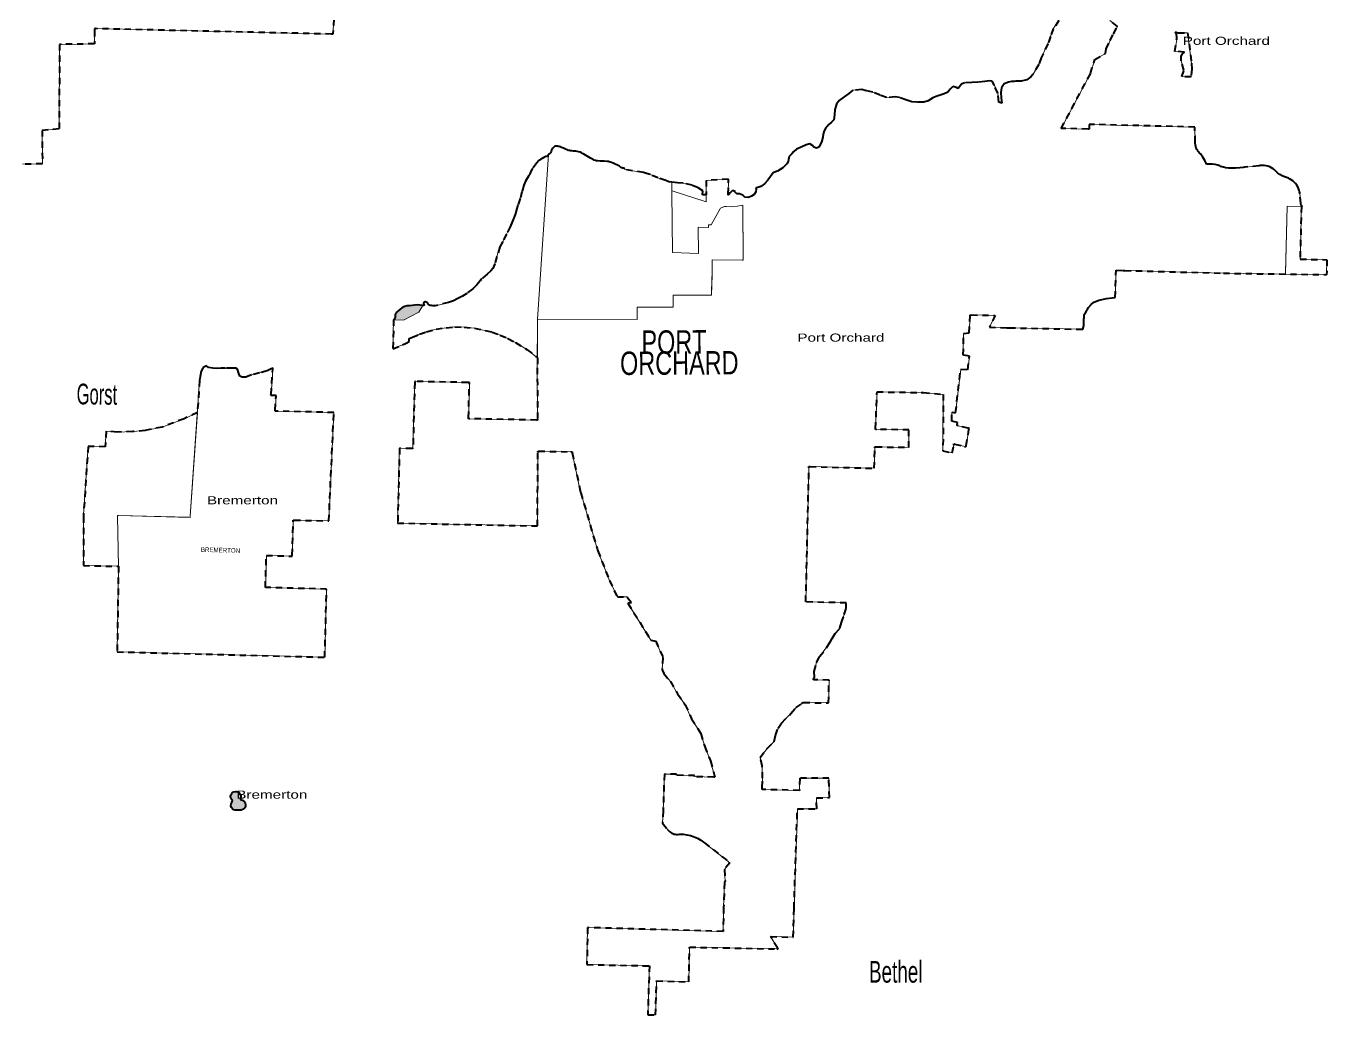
# Model space of a CAD drawing. Header units: feet. Extents: x -903180 to 1023491, y -707744 to 564635.
# Drawn here: x -422827 to -397628, y 1624 to 20771 of the extents above; entities that cross this region are included whole.
import ezdxf

# ---------------------------------------------------------------- set-up
doc = ezdxf.new("R2010")
doc.units = ezdxf.units.FT
doc.header["$LTSCALE"] = 80
doc.linetypes.add('SHORT_DASHED', pattern=[2.7, 1.5, -1.2])
doc.layers.add('13', color=7, linetype='SHORT_DASHED', lineweight=40)
doc.layers.add('58', color=7, linetype='Continuous', lineweight=13)
for name, color, linetype in [('14', 7, 'Continuous'), ('16', 7, 'Continuous'), ('36', 7, 'Continuous')]:
    doc.layers.add(name, color=color, linetype=linetype)

msp = doc.modelspace()

# ---------------------------------------------------------------- hatches: boundary and pattern name
at = {"layer": '58'}
for points in [[(-415218.97, 15231.85), (-415514.36, 15073.3), (-415706.96, 15083.39), (-415701.75, 15086.7), (-415695.86, 15091.85), (-415689.54, 15099.76), (-415683.26, 15114.35), (-415678.67, 15132.75), (-415675.67, 15145.87), (-415675.6, 15160.31), (-415676.81, 15174.43), (-415676.05, 15183.19), (-415668.65, 15197.85), (-415657.12, 15213.64), (-415629.07, 15243.35), (-415578.29, 15290.82), (-415527.06, 15326.57), (-415486.94, 15342.7), (-415445.13, 15351.73), (-415401.92, 15355.77), (-415295.77, 15364.69), (-415235.83, 15370.43), (-415196.5, 15367.88), (-415159.15, 15360.48), (-415139.86, 15357.38)], [(-418675.61, 5788.75), (-418675.61, 5805.52), (-418668.2, 5825.29), (-418663.32, 5849.7), (-418665.88, 5873.57), (-418672.16, 5894.07), (-418684.06, 5911.92), (-418695.71, 5924.78), (-418707.52, 5934.74), (-418729.66, 5946.97), (-418755.77, 5952.26), (-418771.53, 5952.45), (-418792.07, 5948.49), (-418807.33, 5942.68), (-418819.72, 5935.06), (-418832.11, 5925.81), (-418843.41, 5912.93), (-418858.42, 5886.85), (-418863.18, 5868.94), (-418863.95, 5856.03), (-418862.37, 5833.11), (-418855.26, 5809.4), (-418842.62, 5788.85), (-418823.67, 5772.25), (-418832.91, 5754.88), (-418843.99, 5739.89), (-418849.13, 5729.13), (-418855.05, 5714.46), (-418859.06, 5697.85), (-418857.96, 5670.61), (-418852.96, 5651.65), (-418846.56, 5638.58), (-418838.61, 5625.93), (-418828.53, 5616.13), (-418815.89, 5605.29), (-418803.15, 5597.73), (-418789.29, 5592.13), (-418777.05, 5589.31), (-418676.49, 5588.76), (-418660.99, 5589.73), (-418645.29, 5593.12), (-418628.51, 5600.35), (-418612.96, 5610.24), (-418600.81, 5621.76), (-418592.04, 5633.46), (-418583.11, 5651.17), (-418577.64, 5666.93), (-418575.57, 5683.81), (-418575.87, 5698.28), (-418577.41, 5710.6), (-418581.26, 5722.92), (-418587.71, 5737.05), (-418597.56, 5751.37), (-418615.57, 5768.77), (-418633.56, 5779.93), (-418645.12, 5783.86), (-418654.9, 5786.55), (-418666.05, 5788.02)]]:
    msp.add_hatch(color=256, dxfattribs=at).paths.add_polyline_path(points)

# ---------------------------------------------------------------- linework, layer by layer
at = {"layer": '13'}
for p, q in [((-406887.55, 19464.32), (-406983.19, 19397.25)), ((-411799.83, 18165.48), (-411820.46, 18173.02)), ((-400131.07, 18353.94), (-400146.75, 18380.44)), ((-414948.64, 15355.95), (-414976.11, 15357.53)), ((-403783.96, 14928.44), (-402378.27, 14898.92)), ((-412091.13, 11770.89), (-412086.33, 11748.11))]:
    msp.add_line(p, q, dxfattribs=at)
for points in [[(-416828.14, 21332), (-416885.29, 20634.07), (-416886.93, 20614.04), (-416908.43, 20614.53), (-421481.82, 20720.03), (-421501.83, 20715.98), (-421501.8, 20690.83), (-421501.51, 20424.6), (-422178.61, 20416.14), (-422185.35, 18777.6), (-422512.13, 18750.05), (-422511.1, 18101.83), (-422896.02, 18095.24)], [(-402821.48, 20875.78), (-402930.64, 20718.38), (-402983.32, 20568.19), (-403033.9, 20424.01), (-403162.91, 20156.19), (-403211.28, 20024.05), (-403316.82, 19840.43), (-403363.93, 19788.8), (-403443.39, 19727.6), (-403550.44, 19703.05), (-403567.56, 19704.03), (-403570.52, 19704.01), (-403575.4, 19703.98), (-403579.58, 19703.96), (-403586.65, 19703.66), (-403616.06, 19702.86), (-403654.62, 19701.11), (-403686.49, 19699.4), (-403697.33, 19698.44), (-403734.78, 19695.11), (-403737.33, 19694.72), (-403797.77, 19685.55), (-403880.82, 19654.54), (-403934.32, 19574.79), (-403945.7, 19482.34), (-403937.05, 19381.58), (-403926.41, 19278.76), (-403984.57, 19297.71), (-404006.33, 19469.13), (-404068.69, 19619), (-404115.84, 19704.23), (-404164.07, 19712.98), (-404256.96, 19698.21), (-404390.14, 19684.02), (-404507.09, 19677.65), (-404652.27, 19669.69), (-404704.95, 19648.3), (-404772.64, 19562.71), (-404804.62, 19581.28), (-404876.88, 19600.45), (-404927.96, 19550.85), (-404971.14, 19489.07), (-405044.13, 19455.9), (-405163.49, 19421.38), (-405260.81, 19378.49), (-405352.25, 19323.45), (-405439.3, 19294.51), (-405572.22, 19298.43), (-405668.85, 19303.85), (-405785.18, 19341.76), (-405909.47, 19385.82), (-405989.9, 19397.05), (-406157.29, 19385.37), (-406283.55, 19433.48), (-406423.79, 19489.86), (-406556.37, 19517.93), (-406638.65, 19541.26), (-406814.13, 19527.68), (-406887.55, 19464.32)], [(-400146.75, 18380.44), (-400159.58, 18408.43), (-400169.41, 18437.61), (-400176.14, 18467.66), (-400179.69, 18498.25), (-400180.2, 18523.37), (-400190.8, 18815.51), (-402234.39, 18866.94), (-402235.92, 18794.47), (-402236.34, 18774.47), (-402256.33, 18775.51), (-402775.5, 18789.2), (-402209.29, 19851.64), (-402126.5, 20124.18), (-401921.43, 20237.84), (-401903.84, 20332.2), (-401828.85, 20492.11), (-401762.43, 20619.96), (-401687.71, 20763.78), (-401832.82, 20878.72)], [(-406983.19, 19397.25), (-407076.87, 19326.13), (-407126.21, 19256.38), (-407155.55, 19176.28), (-407162.09, 19140.13), (-407169.3, 19057.71), (-407172.14, 18999.37), (-407180.79, 18957.21), (-407227.83, 18907.56), (-407278.84, 18862), (-407342.39, 18784.4), (-407367.19, 18740.48), (-407384.24, 18674.28), (-407391.02, 18622.05), (-407418.65, 18519.77), (-407468.3, 18427.88), (-407518.97, 18406.47), (-407565.04, 18425.26), (-407594.84, 18455.88), (-407642.67, 18492.8), (-407717.56, 18467.7), (-407810.82, 18426.78), (-407904.05, 18387.86), (-407955.04, 18344.3), (-407993.99, 18296.54), (-408045.08, 18244.94), (-408057.96, 18188.76), (-408062.58, 18146.56), (-408093.42, 18102.71), (-408169.09, 18023.27), (-408276.75, 17960.4), (-408357.84, 17925.34), (-408409.19, 17855.62), (-408458.49, 17787.88), (-408521.93, 17718.34), (-408593.25, 17660.99), (-408653.88, 17647.76), (-408690.26, 17640.24), (-408684.63, 17609.96), (-408689.4, 17557.69), (-408720.32, 17507.81), (-408773.15, 17476.35), (-408833.97, 17449.04), (-408904.39, 17456.1), (-408946.16, 17494.95), (-409006.25, 17519.97), (-409060.58, 17524.78), (-409096.38, 17557.49), (-409094.2, 17569.55), (-409144.36, 17584.35), (-409189.33, 17538.7), (-409207.89, 17516.4), (-409224.38, 17496.58), (-409224.2, 17516.4), (-409221.55, 17808.26), (-409655.48, 17781.28), (-409651.45, 17500.17), (-409655.22, 17500.17), (-409721.1, 17500.17), (-409719.22, 17582.99), (-409809.57, 17635.7), (-409924.39, 17688.4), (-410099.45, 17727.93), (-410210.51, 17731.7), (-410319.7, 17748.25), (-410374.64, 17757.08), (-410435.47, 17778.66), (-410589.51, 17834.59), (-410738.88, 17893.69), (-410809.52, 17918.71), (-410864.95, 17933.92), (-411077.1, 17969.49), (-411242.42, 17996.47), (-411237.66, 18018.04), (-411245.51, 18016.32), (-411255.51, 18015.83), (-411266.73, 18016.81), (-411279.05, 18019.51), (-411289.84, 18024.91), (-411304.56, 18034.72), (-411317.8, 18044.77), (-411332.52, 18054.59), (-411358.52, 18067.83), (-411385.75, 18082.79), (-411404.39, 18092.36), (-411418.37, 18098.98), (-411452.72, 18113.95), (-411487.79, 18127.68), (-411512.81, 18136.51), (-411530.96, 18142.15), (-411542.49, 18145.34), (-411556, 18147.78), (-411573.89, 18149.51), (-411627.09, 18152.43), (-411706.53, 18156.22), (-411757.07, 18158.6), (-411782.52, 18161.26), (-411799.83, 18165.48)], [(-411820.46, 18173.02), (-411843.74, 18184.18), (-411892.03, 18212.21), (-411958.68, 18252.25), (-412021.83, 18290.58), (-412047.32, 18305.97), (-412066.61, 18316.37), (-412093.1, 18326.24), (-412123.55, 18334.44), (-412151.96, 18341.06), (-412180.39, 18345.35), (-412223.93, 18349.21), (-412254.78, 18351.84), (-412280.32, 18355.08), (-412298.13, 18358.4), (-412317.47, 18363.44), (-412341.95, 18372.06), (-412365.29, 18381.97), (-412388.04, 18392.45), (-412413.63, 18404.21), (-412433.47, 18412.61), (-412455.86, 18421.19), (-412478.16, 18429.39), (-412500.43, 18436.68), (-412518.62, 18441.52), (-412536.66, 18444.96), (-412557.44, 18446.73), (-412573.69, 18445.2), (-412589.9, 18437.79), (-412604.42, 18426.23), (-412620.7, 18408.71), (-412638.71, 18385.71), (-412647.48, 18367.45), (-412655.51, 18342.34), (-412660.48, 18329.06), (-412666.27, 18318.38), (-412672.52, 18310.63), (-412684, 18300.8), (-412697.46, 18291.14), (-412705.78, 18284.56), (-412714.02, 18275.26), (-412717.2, 18268.76), (-412720.95, 18260.98), (-412724.14, 18256.53), (-412730.27, 18251.89), (-412740.61, 18247.34), (-412755.64, 18242.95), (-412770.11, 18238.72), (-412784.34, 18232.01), (-412800.48, 18223.06), (-412827.08, 18207.61), (-412853.98, 18191.03), (-412879.3, 18175.6), (-412894.11, 18165.22), (-412908.67, 18152.38), (-412920.94, 18137.69), (-412932.31, 18122.86), (-413023.49, 18001.6), (-413044.69, 17969.93), (-413058.39, 17939.08), (-413071.58, 17905.89), (-413079.3, 17889.61), (-413094.27, 17863.93), (-413136.02, 17797.32), (-413152.43, 17766.78), (-413188.08, 17687.22), (-413222.21, 17557.98), (-413253.73, 17431.92), (-413298.73, 17300.82), (-413320.3, 17238.65), (-413343.73, 17141.87), (-413371.2, 17073.11), (-413404.72, 16992.31), (-413446.88, 16884.1), (-413523.64, 16738.35), (-413594.02, 16599.38), (-413647.39, 16494.2), (-413706.96, 16307.34), (-413746.04, 16167.22), (-413785.3, 16076.14), (-413823.66, 16032.98), (-413896.17, 15968.14), (-414014.2, 15868.25), (-414027.63, 15836.7), (-414097.9, 15757.78), (-414174.36, 15684.84), (-414285.94, 15594.55), (-414371.63, 15540.92), (-414462.07, 15492.89), (-414548.7, 15449.9), (-414641.37, 15420.68), (-414871.6, 15362.92), (-414900.69, 15356.53), (-414920.6, 15354.98), (-414948.64, 15355.95)], [(-398125.15, 17278.77), (-398101.68, 17278.43), (-398120.73, 17298.48), (-398125.34, 17306.12), (-398129.14, 17314.24), (-398132.07, 17322.71), (-398134.1, 17331.44), (-398135.2, 17340.33), (-398155.14, 17522.94), (-398157.26, 17542.43), (-398161.12, 17562.94), (-398166.99, 17589.32), (-398178.86, 17624.73), (-398194.37, 17658.7), (-398213.34, 17690.87), (-398235.58, 17720.88), (-398260.82, 17748.39), (-398288.81, 17773.12), (-398319.23, 17794.79), (-398351.74, 17813.16), (-398374.74, 17823.14), (-398387.23, 17828.57), (-398414.74, 17836.35), (-398453.36, 17848.84), (-398498.67, 17868.93), (-398541.64, 17893.65), (-398561.78, 17908.24), (-398579.39, 17920.99), (-398600.79, 17942.72), (-398614.08, 17956.21), (-398633.08, 17975.51), (-398653.95, 17992.42), (-398668.32, 18003.77), (-398700.98, 18024.44), (-398735.63, 18041.58), (-398771.87, 18055), (-398809.33, 18064.56), (-398847.57, 18070.15), (-398886.19, 18071.71), (-398904.77, 18070.52), (-398924.81, 18069.23), (-398944.77, 18066.98), (-399213.34, 18036.73), (-399227.64, 18035.12), (-399253.34, 18031.87), (-399319.18, 18023.56), (-399399.16, 18018.36), (-399461.3, 18017.75), (-399480.68, 18017.69), (-399481.73, 18017.66), (-399533.62, 18018.65), (-399585.12, 18025.06), (-399635.67, 18036.82), (-399664.71, 18046.87), (-399686.07, 18054.26), (-399704.71, 18061.7), (-399744.55, 18076.04), (-399796.9, 18088.9), (-399850.31, 18096.21), (-399904.19, 18097.9), (-399940.17, 18095.26), (-399960.28, 18093.79), (-399969.54, 18113.55), (-399993.44, 18164.57), (-400033.96, 18231.73), (-400081.28, 18294.28), (-400096.47, 18311.15), (-400112.46, 18328.9), (-400129, 18351.15), (-400131.07, 18353.94)], [(-398125.15, 17278.77), (-398148.28, 16259.03), (-397628.44, 16246.15), (-397635.6, 15956.52)], [(-402378.27, 14898.92), (-402358.45, 14898.5), (-402353.99, 14919.34), (-402340.69, 14981.56), (-402335.36, 15065.55), (-402332.99, 15162.55), (-402329.83, 15178.78), (-402328.84, 15183.87), (-402307.42, 15218.78), (-402246.2, 15318.53), (-402196.28, 15378.42), (-402141.45, 15426.27), (-402018.24, 15471.52), (-401896.93, 15493.45), (-401788.17, 15505.88), (-401731.24, 15516.37), (-401712.43, 16045.86), (-401583.75, 16039.08), (-401558.25, 16037.88), (-401543.75, 16037.49), (-399633.48, 15985.59), (-397635.6, 15956.52)], [(-414976.11, 15357.53), (-415000.96, 15361.38), (-415016.42, 15366.2), (-415025.33, 15371.01), (-415032, 15380.77), (-415036.82, 15392.68), (-415042.71, 15403.37), (-415053.72, 15412.56), (-415065.61, 15420.03), (-415076.46, 15425.28), (-415087.24, 15428.52), (-415098.27, 15429.05), (-415111.84, 15424.42), (-415123.9, 15415.83), (-415129.43, 15410.07), (-415130.36, 15403.95), (-415129.14, 15397.57), (-415125, 15388.62), (-415119.66, 15379.94), (-415114.91, 15375.51), (-415116.64, 15365.94), (-415120.96, 15359.42), (-415126.21, 15357.02), (-415139.86, 15357.38), (-415159.15, 15360.48), (-415196.5, 15367.88), (-415235.83, 15370.43), (-415295.77, 15364.69), (-415401.92, 15355.77), (-415445.13, 15351.73), (-415486.94, 15342.7), (-415527.06, 15326.57), (-415578.29, 15290.82), (-415629.07, 15243.35), (-415643.75, 15228.74), (-415657.12, 15213.64), (-415668.65, 15197.85), (-415674.02, 15188.93), (-415676.05, 15183.19), (-415676.81, 15174.43), (-415675.6, 15160.31), (-415675.67, 15145.87), (-415678.67, 15132.75), (-415683.26, 15114.35), (-415689.54, 15099.76), (-415695.86, 15091.85), (-415701.75, 15086.7), (-415706.96, 15083.39), (-415719.66, 14519.1), (-415533.96, 14597.82), (-415461.85, 14632.65), (-415406.32, 14663.92), (-415405.06, 14719.75), (-415342.56, 14749.08), (-415203.73, 14806.56), (-415068.52, 14852), (-414882.44, 14901.85), (-414689.08, 14930.74), (-414518.32, 14944.22), (-414342.19, 14939.79), (-414142.15, 14923.3), (-413799.17, 14845.64), (-413644.51, 14787.77), (-413492.68, 14722.86), (-413343.22, 14641.05), (-413124.98, 14509.88), (-412954.32, 14372.26), (-412922.7, 14344.14), (-412923.93, 14151.41), (-412926.02, 14153.56), (-412917.8, 13160.73), (-412917.63, 13140.71), (-412938.42, 13141.13), (-414243.51, 13167.42), (-414257, 13167.69), (-414256.47, 13187.82), (-414239.05, 13847.68), (-414238.54, 13867.47), (-414269.22, 13868.08), (-415281.27, 13888.47), (-415298.34, 13888.81), (-415298.87, 13868.87), (-415332.35, 12600.04), (-415332.62, 12589.69), (-415352.88, 12590.11), (-415592.92, 12595.01), (-415629.24, 11147.36), (-412922.4, 11091.27), (-412910.66, 12520.55), (-412910.5, 12540.44), (-412895.93, 12540.15), (-412271.39, 12527.57), (-412250.5, 12527.15), (-412247.18, 12511.37), (-412091.13, 11770.89)], [(-408258.34, 2900.79), (-408270.68, 2920.79), (-408406.41, 3140.73), (-407965.28, 3130.2), (-407951.75, 3688.01), (-407886.24, 5614.8), (-407511.6, 5618.03), (-407515.19, 5825.69), (-407266.45, 5831.39), (-407275.61, 6210.44), (-407841.76, 6206.51), (-407847.04, 5972.89), (-408569.83, 5989.22), (-408565.5, 6027.71), (-408560.96, 6206.79), (-408569.68, 6446.44), (-408607.69, 6608.02), (-408472.24, 6785.22), (-408333.4, 6916.08), (-408307.56, 7034.46), (-408261.24, 7176.71), (-408193.36, 7276.38), (-408013.51, 7458.98), (-407913.14, 7576.29), (-407803.11, 7652.27), (-407771.71, 7673.95), (-407763.11, 7673.78), (-407282.86, 7663.94), (-407272.64, 8108.46), (-407561.91, 8114.39), (-407577.3, 8114.7), (-407572.87, 8124.5), (-407556.39, 8160.94), (-407562.89, 8271.74), (-407514.03, 8450.19), (-407456.05, 8562.08), (-407302.1, 8765.18), (-407236.45, 8870.52), (-407211.51, 8910.52), (-407151.64, 9006.58), (-407063.55, 9109.99), (-407031.78, 9220.24), (-406981.23, 9376.51), (-406941.22, 9498.73), (-406939.8, 9600.63), (-407722.83, 9622.8), (-407662.62, 12220.32), (-407662.16, 12240.28), (-407643.72, 12239.82), (-406399.41, 12208.41), (-406384.45, 12606.8), (-406383.83, 12623.23), (-406363.7, 12622.93), (-405728.85, 12613.42), (-405726.08, 12953.57), (-406352.62, 12959.85), (-406372.62, 12960.06), (-406371.79, 12980.1), (-406342.32, 13687.11), (-405485.91, 13674.97), (-405453.5, 13674.52), (-405445.91, 13673.82), (-405060.03, 13638.28), (-405066.98, 12545.51), (-404886.24, 12504.66), (-404859.33, 12658.38), (-404855.44, 12680.6), (-404835.83, 12675.9), (-404641.95, 12629.45), (-404621.94, 12624.66), (-404618.49, 12644.6), (-404563.89, 12960.29), (-404560.46, 12980.11), (-404581.2, 12985.08), (-404773.83, 13031.23), (-404793.25, 13035.88), (-404789.72, 13056.02), (-404783.25, 13092.98), (-404893.64, 13122.75), (-404893.25, 13293.85), (-404820.85, 13284.75), (-404722.32, 14128.79), (-404587.5, 14116.79), (-404549.51, 14381.96), (-404672.16, 14399.82), (-404666.22, 14820.45), (-404561.29, 14833.03), (-404537.65, 15156.68), (-404536.19, 15176.61), (-404519.94, 15176.32), (-404056.91, 15167.98), (-404168.35, 14938.71), (-403823.96, 14929.74), (-403803.96, 14929.22), (-403783.96, 14928.44)], [(-412086.33, 11748.11), (-412081.31, 11730.89), (-411766.73, 10652.6), (-411760.75, 10632.11), (-411753.14, 10612.6), (-411527.82, 10034.48), (-411373.75, 9717.72), (-411183.11, 9717.29), (-411180.45, 9712.72), (-411097.38, 9602.83), (-411170, 9595.81), (-410724.71, 8882.89), (-410628.28, 8863.39), (-410491.72, 8545.4), (-410507.15, 8308.1), (-410471.93, 8233.12), (-410347.19, 8078.35), (-410205.45, 7842.81), (-410061.36, 7631.41), (-409936.24, 7359.89), (-409754.89, 7075.47), (-409681.92, 6820.8), (-409570.99, 6543.44), (-409490.37, 6250.47), (-409484.86, 6230.43), (-409504.87, 6230.8), (-409878.3, 6237.65), (-409877.5, 6257.65), (-410227.54, 6264.07), (-410226.74, 6284.05), (-410462.98, 6288.39), (-410488.31, 5577.53), (-410498.82, 5335.78), (-410393.04, 5207.63), (-410375.64, 5186.55), (-410356.83, 5169.52), (-410340.54, 5157.3), (-410320.21, 5145.15), (-410298.73, 5135.18), (-410276.33, 5127.52), (-410253.24, 5122.24), (-410229.73, 5119.4), (-410206.06, 5119.04), (-410198.01, 5119.76), (-410169.9, 5122.67), (-410158.01, 5122.59), (-410097.65, 5122.2), (-410025.84, 5114.17), (-409955.26, 5098.68), (-409886.68, 5075.9), (-409820.87, 5046.08), (-409758.53, 5009.53), (-409727.65, 4987.1), (-409707.65, 4972.58), (-409687.65, 4959.45), (-409196.55, 4572.38), (-409298.22, 4440.05), (-409285.36, 4208.39), (-409299.75, 4188.47), (-409314.7, 3708.59), (-409325.38, 3242.64), (-411949.26, 3314.52), (-411963.44, 2598.01), (-410751.79, 2575.7), (-410785.59, 1628.57), (-410635.67, 1623.81), (-410612.13, 2283.4), (-409989.68, 2263.63), (-409976.36, 2936.49), (-409332.66, 2924.71), (-409312.71, 2924.27), (-408278.47, 2901.24), (-408258.34, 2900.79)]]:
    msp.add_lwpolyline(points, dxfattribs=at)
for points in [[(-400261.7, 19784.13), (-400442.54, 19792.74), (-400399.24, 19918.49), (-400450.24, 20096.33), (-400451.76, 20183.31), (-400435.63, 20225.32), (-400390.35, 20264.69), (-400574.64, 20280.81), (-400539.53, 20506.81), (-400537.85, 20553.77), (-400546.23, 20610.79), (-400560.03, 20657.66), (-400535.75, 20647.59), (-400509.65, 20640.76), (-400328.34, 20641.44), (-400250.68, 20053.92), (-400246.3, 19938.58)], [(-417040.74, 8549.8), (-417004.43, 9869.29), (-418190.1, 9900.13), (-418171.05, 10519.85), (-417695.23, 10507.48), (-417671.22, 10506.86), (-417670.6, 10526.96), (-417650.32, 11186.55), (-417649.71, 11206.53), (-417630.53, 11206.03), (-416962.06, 11188.64), (-416865.09, 13286.82), (-417986.46, 13315.99), (-418003.57, 13316.43), (-418002.2, 13336.51), (-417984.44, 13596.13), (-417983.09, 13616.01), (-418007.82, 13616.65), (-418063.25, 13618.09), (-418083.14, 13618.61), (-418081.88, 13637.07), (-418048.68, 14122.32), (-418046.74, 14150.67), (-418067.31, 14139.93), (-418158.89, 14092.14), (-418306.47, 14056.01), (-418460.12, 14017.95), (-418571.61, 13969.22), (-418642.11, 13970.23), (-418686.15, 13990.98), (-418711.37, 14059.78), (-418732.6, 14126.52), (-418762.53, 14147.08), (-418824.97, 14147.97), (-418972.1, 14144.03), (-419048.59, 14149.15), (-419137.39, 14138.35), (-419209.82, 14145.42), (-419290.19, 14160.66), (-419334.12, 14189.47), (-419399, 14160.2), (-419432.26, 14086.19), (-419451.8, 13985.83), (-419465.08, 13909.31), (-419508.67, 13286.86), (-419765.35, 13166.39), (-420192.82, 13007.36), (-420517.28, 12939.29), (-420760.71, 12918.33), (-421064.15, 12910.55), (-421273.03, 12924.49), (-421293.33, 12625.88), (-421623.62, 12632.83), (-421716.17, 11271.45), (-421714.61, 10324.23), (-421036.35, 10309.97), (-421062.22, 8654.38)], [(-418824.87, 5772.46), (-418842.62, 5788.85), (-418855.26, 5809.4), (-418862.37, 5833.11), (-418863.95, 5856.03), (-418858.42, 5886.85), (-418843.41, 5912.93), (-418832.11, 5925.81), (-418807.33, 5942.68), (-418771.53, 5952.45), (-418755.77, 5952.26), (-418729.66, 5946.97), (-418707.52, 5934.74), (-418695.71, 5924.78), (-418672.16, 5894.07), (-418665.88, 5873.57), (-418663.32, 5849.7), (-418668.2, 5825.29), (-418675.61, 5805.52), (-418675.61, 5788.75), (-418666.05, 5788.02), (-418633.56, 5779.93), (-418597.56, 5751.37), (-418581.26, 5722.92), (-418575.87, 5698.28), (-418577.64, 5666.93), (-418592.04, 5633.46), (-418612.96, 5610.24), (-418645.29, 5593.12), (-418660.99, 5589.73), (-418690.98, 5587.96), (-418777.05, 5589.31), (-418803.15, 5597.73), (-418828.53, 5616.13), (-418846.56, 5638.58), (-418857.96, 5670.61), (-418855.05, 5714.46), (-418843.99, 5739.89), (-418832.91, 5754.88)]]:
    msp.add_lwpolyline(points, close=True, dxfattribs=at)
at = {"layer": '58'}
for points in [[(-422896.02, 18095.24), (-422511.1, 18101.83), (-422512.13, 18750.05), (-422185.35, 18777.6), (-422178.61, 20416.14), (-421501.51, 20424.6), (-421501.8, 20690.83), (-421501.83, 20715.98), (-421481.82, 20720.03), (-416908.43, 20614.53), (-416886.93, 20614.04), (-416885.29, 20634.07), (-416828.14, 21332)], [(-402821.48, 20875.78), (-402930.64, 20718.38), (-402983.32, 20568.19), (-403033.9, 20424.01), (-403162.91, 20156.19), (-403211.28, 20024.05), (-403316.82, 19840.43), (-403363.93, 19788.8), (-403443.39, 19727.6), (-403550.44, 19703.05), (-403567.56, 19704.03), (-403570.52, 19704.01), (-403575.4, 19703.98), (-403579.58, 19703.96), (-403586.65, 19703.66), (-403616.06, 19702.86), (-403654.62, 19701.11), (-403686.49, 19699.4), (-403697.33, 19698.44), (-403734.78, 19695.11), (-403737.33, 19694.72), (-403797.77, 19685.55), (-403880.82, 19654.54), (-403934.32, 19574.79), (-403945.7, 19482.34), (-403937.05, 19381.58), (-403926.41, 19278.76), (-403984.57, 19297.71), (-404006.33, 19469.13), (-404068.69, 19619), (-404115.84, 19704.23), (-404164.07, 19712.98), (-404256.96, 19698.21), (-404390.14, 19684.02), (-404507.09, 19677.65), (-404652.27, 19669.69), (-404704.95, 19648.3), (-404772.64, 19562.71), (-404804.62, 19581.28), (-404876.88, 19600.45), (-404927.96, 19550.85), (-404971.14, 19489.07), (-405044.13, 19455.9), (-405163.49, 19421.38), (-405260.81, 19378.49), (-405352.25, 19323.45), (-405439.3, 19294.51), (-405572.22, 19298.43), (-405668.85, 19303.85), (-405785.18, 19341.76), (-405909.47, 19385.82), (-405989.9, 19397.05), (-406157.29, 19385.37), (-406283.55, 19433.48), (-406423.79, 19489.86), (-406556.37, 19517.93), (-406638.65, 19541.26), (-406814.13, 19527.68), (-406887.55, 19464.32), (-406983.19, 19397.25), (-407076.87, 19326.13), (-407126.21, 19256.38), (-407155.55, 19176.28), (-407162.09, 19140.13), (-407169.3, 19057.71), (-407172.14, 18999.37), (-407180.79, 18957.21), (-407227.83, 18907.56), (-407278.84, 18862), (-407342.39, 18784.4), (-407367.19, 18740.48), (-407384.24, 18674.28), (-407391.02, 18622.05), (-407418.65, 18519.77), (-407468.3, 18427.88)], [(-402256.33, 18775.51), (-402775.5, 18789.2), (-402209.29, 19851.64), (-402126.5, 20124.18), (-401921.43, 20237.84), (-401903.84, 20332.2), (-401828.85, 20492.11), (-401762.43, 20619.96), (-401687.71, 20763.78), (-401832.82, 20878.72)], [(-402332.99, 15162.55), (-402329.83, 15178.78), (-402328.84, 15183.87), (-402307.42, 15218.78), (-402246.2, 15318.53), (-402196.28, 15378.42), (-402141.45, 15426.27), (-402018.24, 15471.52), (-401896.93, 15493.45), (-401788.17, 15505.88), (-401731.24, 15516.37), (-401712.43, 16045.86), (-401583.75, 16039.08), (-401558.25, 16037.88), (-401543.75, 16037.49), (-399633.48, 15985.59), (-398458.4, 15968.49), (-398431.12, 15968.09), (-398430.65, 15988.2), (-398400.38, 17282.78), (-398125.15, 17278.77), (-398101.68, 17278.43), (-398120.73, 17298.48), (-398125.34, 17306.12), (-398129.14, 17314.24), (-398132.07, 17322.71), (-398134.1, 17331.44), (-398135.2, 17340.33), (-398155.14, 17522.94), (-398157.26, 17542.43), (-398161.12, 17562.94), (-398166.99, 17589.32), (-398178.86, 17624.73), (-398194.37, 17658.7), (-398213.34, 17690.87), (-398235.58, 17720.88), (-398260.82, 17748.39), (-398288.81, 17773.12), (-398319.23, 17794.79), (-398351.74, 17813.16), (-398374.74, 17823.14), (-398387.23, 17828.57), (-398414.74, 17836.35), (-398453.36, 17848.84), (-398498.67, 17868.93), (-398541.64, 17893.65), (-398561.78, 17908.24), (-398579.39, 17920.99), (-398600.79, 17942.72), (-398614.08, 17956.21), (-398633.08, 17975.51), (-398653.95, 17992.42), (-398668.32, 18003.77), (-398700.98, 18024.44), (-398735.63, 18041.58), (-398771.87, 18055), (-398809.33, 18064.56), (-398847.57, 18070.15), (-398886.19, 18071.71), (-398904.77, 18070.52), (-398924.81, 18069.23), (-398944.77, 18066.98), (-399213.34, 18036.73), (-399227.64, 18035.12), (-399253.34, 18031.87), (-399319.18, 18023.56), (-399399.16, 18018.36), (-399461.3, 18017.75), (-399480.68, 18017.69), (-399481.73, 18017.66), (-399533.62, 18018.65), (-399585.12, 18025.06), (-399635.67, 18036.82), (-399664.71, 18046.87), (-399686.07, 18054.26), (-399704.71, 18061.7), (-399744.55, 18076.04), (-399796.9, 18088.9), (-399850.31, 18096.21), (-399904.19, 18097.9), (-399940.17, 18095.26), (-399960.28, 18093.79), (-399969.54, 18113.55), (-399993.44, 18164.57), (-400033.96, 18231.73), (-400081.28, 18294.28), (-400096.47, 18311.15), (-400112.46, 18328.9), (-400129, 18351.15), (-400131.07, 18353.94), (-400146.75, 18380.44), (-400159.58, 18408.43), (-400169.41, 18437.61), (-400176.14, 18467.66), (-400179.69, 18498.25), (-400180.2, 18523.37), (-400190.8, 18815.51), (-402234.39, 18866.94), (-402235.92, 18794.47), (-402236.34, 18774.47), (-402256.33, 18775.51)], [(-407468.3, 18427.88), (-407518.97, 18406.47), (-407565.04, 18425.26), (-407594.84, 18455.88), (-407642.67, 18492.8), (-407717.56, 18467.7), (-407810.82, 18426.78), (-407904.05, 18387.86), (-407955.04, 18344.3), (-407993.99, 18296.54), (-408045.08, 18244.94), (-408057.96, 18188.76), (-408062.58, 18146.56), (-408093.42, 18102.71), (-408169.09, 18023.27), (-408276.75, 17960.4), (-408357.84, 17925.34), (-408409.19, 17855.62), (-408458.49, 17787.88), (-408521.93, 17718.34), (-408593.25, 17660.99), (-408653.88, 17647.76), (-408690.26, 17640.24), (-408684.63, 17609.96), (-408689.4, 17557.69), (-408720.32, 17507.81), (-408773.15, 17476.35), (-408833.97, 17449.04), (-408904.39, 17456.1), (-408946.16, 17494.95), (-409006.25, 17519.97), (-409060.58, 17524.78), (-409096.38, 17557.49), (-409094.2, 17569.55), (-409144.36, 17584.35), (-409189.33, 17538.7), (-409207.89, 17516.4), (-409224.38, 17496.58), (-409224.2, 17516.4), (-409221.55, 17808.26), (-409655.48, 17781.28), (-409650.71, 17389.88), (-409650.46, 17369.42), (-409671.91, 17376.23), (-410295.46, 17574.21), (-410315.53, 17580.58), (-410315.25, 17553.56), (-410303.18, 16383.81), (-409802.91, 16365.49), (-409808.19, 16874.06), (-409608.15, 16870.07), (-409608.44, 16898.75), (-409608.66, 16920.09), (-409588.65, 16919.69), (-409554.13, 16919), (-409376.46, 17244.76), (-409319.9, 17268.84), (-409299.88, 17277.37), (-409279.9, 17275.53), (-409260.19, 17273.72), (-409153.3, 17271.61), (-409046.78, 17280.69), (-408941.8, 17300.86), (-408938.2, 16260.62), (-408938.13, 16240.62), (-408958.77, 16240.73), (-409535.05, 16244), (-409539.89, 15944.62), (-409540.52, 15905.36), (-409540.65, 15904.62), (-409548.22, 15562.94), (-410292.3, 15557.63), (-410292.67, 15329.43), (-410986.58, 15328.05), (-410987.9, 15090.53), (-412917.92, 15096.09), (-412923.93, 14151.41), (-412926.02, 14153.56), (-412917.8, 13160.73), (-412917.63, 13140.71), (-412938.42, 13141.13), (-414243.51, 13167.42), (-414257, 13167.69), (-414256.47, 13187.82), (-414239.05, 13847.68), (-414238.54, 13867.47), (-414269.22, 13868.08), (-415281.27, 13888.47), (-415298.34, 13888.81), (-415298.87, 13868.87), (-415332.35, 12600.04), (-415332.62, 12589.69), (-415352.88, 12590.11), (-415592.92, 12595.01), (-415629.24, 11147.36), (-412922.4, 11091.27), (-412910.66, 12520.55), (-412910.5, 12540.44), (-412895.93, 12540.15), (-412271.39, 12527.57), (-412250.5, 12527.15)], [(-408258.34, 2900.79), (-408270.68, 2920.79), (-408406.41, 3140.73), (-407965.28, 3130.2), (-407951.75, 3688.01), (-407886.24, 5614.8), (-407511.6, 5618.03), (-407515.19, 5825.69), (-407266.45, 5831.39), (-407275.61, 6210.44), (-407841.76, 6206.51), (-407847.04, 5972.89), (-408569.83, 5989.22), (-408565.5, 6027.71), (-408560.96, 6206.79), (-408569.68, 6446.44), (-408607.69, 6608.02), (-408472.24, 6785.22), (-408333.4, 6916.08), (-408307.56, 7034.46), (-408261.24, 7176.71), (-408193.36, 7276.38), (-408013.51, 7458.98), (-407913.14, 7576.29), (-407803.11, 7652.27), (-407771.71, 7673.95), (-407763.11, 7673.78), (-407282.86, 7663.94), (-407272.64, 8108.46), (-407561.91, 8114.39), (-407577.3, 8114.7), (-407572.87, 8124.5), (-407556.39, 8160.94), (-407562.89, 8271.74), (-407514.03, 8450.19), (-407456.05, 8562.08), (-407302.1, 8765.18), (-407236.45, 8870.52), (-407211.51, 8910.52), (-407151.64, 9006.58), (-407063.55, 9109.99), (-407031.78, 9220.24), (-406981.23, 9376.51), (-406941.22, 9498.73), (-406939.8, 9600.63), (-407722.83, 9622.8), (-407662.62, 12220.32), (-407662.16, 12240.28), (-407643.72, 12239.82), (-406399.41, 12208.41), (-406384.45, 12606.8), (-406383.83, 12623.23), (-406363.7, 12622.93), (-405728.85, 12613.42), (-405726.08, 12953.57), (-406352.62, 12959.85), (-406372.62, 12960.06), (-406371.79, 12980.1), (-406342.32, 13687.11), (-405485.91, 13674.97), (-405453.5, 13674.52), (-405445.91, 13673.82), (-405060.03, 13638.28), (-405066.98, 12545.51), (-404886.24, 12504.66), (-404859.33, 12658.38), (-404855.44, 12680.6), (-404835.83, 12675.9), (-404641.95, 12629.45), (-404621.94, 12624.66), (-404618.49, 12644.6), (-404563.89, 12960.29), (-404560.46, 12980.11), (-404581.2, 12985.08), (-404773.83, 13031.23), (-404793.25, 13035.88), (-404789.72, 13056.02), (-404783.25, 13092.98), (-404893.64, 13122.75), (-404893.25, 13293.85), (-404820.85, 13284.75), (-404722.32, 14128.79), (-404587.5, 14116.79), (-404549.51, 14381.96), (-404672.16, 14399.82), (-404666.22, 14820.45), (-404561.29, 14833.03), (-404537.65, 15156.68), (-404536.19, 15176.61), (-404519.94, 15176.32), (-404056.91, 15167.98), (-404168.35, 14938.71), (-403823.96, 14929.74), (-403803.96, 14929.22), (-403783.96, 14928.44), (-402378.27, 14898.92), (-402358.45, 14898.5), (-402353.99, 14919.34), (-402340.69, 14981.56), (-402335.36, 15065.55), (-402332.99, 15162.55)], [(-412250.5, 12527.15), (-412247.18, 12511.37), (-412091.13, 11770.89), (-412086.33, 11748.11), (-412081.31, 11730.89), (-411766.73, 10652.6), (-411760.75, 10632.11), (-411753.14, 10612.6), (-411527.82, 10034.48), (-411373.75, 9717.72), (-411183.11, 9717.29), (-411180.45, 9712.72), (-411097.38, 9602.83), (-411170, 9595.81), (-410724.71, 8882.89), (-410628.28, 8863.39), (-410491.72, 8545.4), (-410507.15, 8308.1), (-410471.93, 8233.12), (-410347.19, 8078.35), (-410205.45, 7842.81), (-410061.36, 7631.41), (-409936.24, 7359.89), (-409754.89, 7075.47), (-409681.92, 6820.8), (-409570.99, 6543.44), (-409490.37, 6250.47), (-409484.86, 6230.43), (-409504.87, 6230.8), (-409878.3, 6237.65), (-409877.5, 6257.65), (-410227.54, 6264.07), (-410226.74, 6284.05), (-410462.98, 6288.39), (-410488.31, 5577.53), (-410498.82, 5335.78), (-410393.04, 5207.63), (-410375.64, 5186.55), (-410356.83, 5169.52), (-410340.54, 5157.3), (-410320.21, 5145.15), (-410298.73, 5135.18), (-410276.33, 5127.52), (-410253.24, 5122.24), (-410229.73, 5119.4), (-410206.06, 5119.04), (-410198.01, 5119.76), (-410169.9, 5122.67), (-410158.01, 5122.59), (-410097.65, 5122.2), (-410025.84, 5114.17), (-409955.26, 5098.68), (-409886.68, 5075.9), (-409820.87, 5046.08), (-409758.53, 5009.53), (-409727.65, 4987.1), (-409707.65, 4972.58), (-409687.65, 4959.45), (-409196.55, 4572.38), (-409298.22, 4440.05), (-409285.36, 4208.39), (-409299.75, 4188.47), (-409314.7, 3708.59), (-409325.38, 3242.64), (-411949.26, 3314.52), (-411963.44, 2598.01), (-410751.79, 2575.7), (-410785.59, 1628.57), (-410635.67, 1623.81), (-410612.13, 2283.4), (-409989.68, 2263.63), (-409976.36, 2936.49), (-409332.66, 2924.71), (-409312.71, 2924.27), (-408278.47, 2901.24), (-408258.34, 2900.79)]]:
    msp.add_lwpolyline(points, dxfattribs=at)
for points in [[(-400390.35, 20264.69), (-400574.64, 20280.81), (-400539.53, 20506.81), (-400537.85, 20553.77), (-400546.23, 20610.79), (-400560.03, 20657.66), (-400509.65, 20640.76), (-400328.34, 20641.44), (-400250.68, 20053.92), (-400246.3, 19938.58), (-400261.7, 19784.13), (-400442.54, 19792.74), (-400399.24, 19918.49), (-400450.24, 20096.33), (-400451.76, 20183.31), (-400435.63, 20225.32)], [(-410986.58, 15328.05), (-410987.9, 15090.53), (-412917.92, 15096.09), (-412705.78, 18284.56), (-412697.46, 18291.14), (-412684, 18300.8), (-412672.52, 18310.63), (-412666.27, 18318.38), (-412660.48, 18329.06), (-412655.51, 18342.34), (-412647.48, 18367.45), (-412638.71, 18385.71), (-412620.7, 18408.71), (-412604.42, 18426.23), (-412589.9, 18437.79), (-412573.69, 18445.2), (-412557.44, 18446.73), (-412536.66, 18444.96), (-412518.62, 18441.52), (-412500.43, 18436.68), (-412478.16, 18429.39), (-412433.47, 18412.61), (-412413.63, 18404.21), (-412365.29, 18381.97), (-412341.95, 18372.06), (-412317.47, 18363.44), (-412298.13, 18358.4), (-412280.32, 18355.08), (-412254.78, 18351.84), (-412223.93, 18349.21), (-412180.39, 18345.35), (-412151.96, 18341.06), (-412123.55, 18334.44), (-412093.1, 18326.24), (-412066.61, 18316.37), (-412047.32, 18305.97), (-412021.83, 18290.58), (-411958.68, 18252.25), (-411892.03, 18212.21), (-411843.74, 18184.18), (-411820.46, 18173.02), (-411799.83, 18165.48), (-411782.52, 18161.26), (-411757.07, 18158.6), (-411706.53, 18156.22), (-411627.09, 18152.43), (-411573.89, 18149.51), (-411556, 18147.78), (-411542.49, 18145.34), (-411530.96, 18142.15), (-411512.81, 18136.51), (-411487.79, 18127.68), (-411452.72, 18113.95), (-411418.37, 18098.98), (-411404.39, 18092.36), (-411385.75, 18082.79), (-411358.52, 18067.83), (-411332.52, 18054.59), (-411317.8, 18044.77), (-411304.56, 18034.72), (-411289.84, 18024.91), (-411279.05, 18019.51), (-411266.73, 18016.81), (-411255.51, 18015.83), (-411245.51, 18016.32), (-411237.66, 18018.04), (-411242.42, 17996.47), (-411077.1, 17969.49), (-410864.95, 17933.92), (-410809.52, 17918.71), (-410738.88, 17893.69), (-410589.51, 17834.59), (-410435.47, 17778.66), (-410374.64, 17757.08), (-410319.7, 17748.25), (-410315.53, 17580.58), (-410315.25, 17553.56), (-410303.18, 16383.81), (-409802.91, 16365.49), (-409808.19, 16874.06), (-409608.15, 16870.07), (-409608.66, 16920.09), (-409554.13, 16919), (-409376.46, 17244.76), (-409376.46, 17244.76), (-409299.88, 17277.37), (-409260.19, 17273.72), (-409153.3, 17271.61), (-409046.78, 17280.69), (-408941.8, 17300.86), (-408938.13, 16240.62), (-409535.05, 16244), (-409539.89, 15944.62), (-409548.22, 15562.94), (-410292.3, 15557.63), (-410292.67, 15329.43)], [(-415218.97, 15231.85), (-415139.86, 15357.38), (-415126.21, 15357.02), (-415120.96, 15359.42), (-415116.64, 15365.94), (-415114.91, 15375.51), (-415119.66, 15379.94), (-415125, 15388.62), (-415129.14, 15397.57), (-415130.36, 15403.95), (-415129.43, 15410.07), (-415123.9, 15415.83), (-415111.84, 15424.42), (-415098.27, 15429.05), (-415087.24, 15428.52), (-415076.46, 15425.28), (-415065.61, 15420.03), (-415053.72, 15412.56), (-415042.71, 15403.37), (-415036.82, 15392.68), (-415032, 15380.77), (-415025.33, 15371.01), (-415016.42, 15366.2), (-415000.96, 15361.38), (-414976.11, 15357.53), (-414948.64, 15355.95), (-414920.6, 15354.98), (-414900.69, 15356.53), (-414871.6, 15362.92), (-414641.37, 15420.68), (-414641.37, 15420.68), (-414548.7, 15449.9), (-414462.07, 15492.89), (-414285.94, 15594.55), (-414174.36, 15684.84), (-414097.9, 15757.78), (-414027.63, 15836.7), (-414014.2, 15868.25), (-413896.17, 15968.14), (-413823.66, 16032.98), (-413785.3, 16076.14), (-413746.04, 16167.22), (-413706.96, 16307.34), (-413647.39, 16494.2), (-413594.02, 16599.38), (-413523.64, 16738.35), (-413446.88, 16884.1), (-413404.72, 16992.31), (-413371.2, 17073.11), (-413343.73, 17141.87), (-413298.73, 17300.82), (-413253.73, 17431.92), (-413222.21, 17557.98), (-413188.08, 17687.22), (-413152.43, 17766.78), (-413152.43, 17766.78), (-413136.02, 17797.32), (-413094.27, 17863.93), (-413071.58, 17905.89), (-413058.39, 17939.08), (-413044.69, 17969.93), (-413023.49, 18001.6), (-412932.31, 18122.86), (-412920.94, 18137.69), (-412908.67, 18152.38), (-412894.11, 18165.22), (-412879.3, 18175.6), (-412853.98, 18191.03), (-412800.48, 18223.06), (-412784.34, 18232.01), (-412770.11, 18238.72), (-412740.61, 18247.34), (-412730.27, 18251.89), (-412724.14, 18256.53), (-412720.95, 18260.98), (-412714.02, 18275.26), (-412705.78, 18284.56), (-412917.92, 15096.09), (-412922.58, 14345.34), (-413124.98, 14509.88), (-413343.22, 14641.05), (-413492.68, 14722.86), (-413644.51, 14787.77), (-413799.17, 14845.64), (-413799.17, 14845.64), (-414142.15, 14923.3), (-414342.19, 14939.79), (-414518.32, 14944.22), (-414689.08, 14930.74), (-414882.44, 14901.85), (-415068.52, 14852), (-415203.73, 14806.56), (-415342.56, 14749.08), (-415405.06, 14719.75), (-415406.32, 14663.92), (-415461.85, 14632.65), (-415533.96, 14597.82), (-415719.66, 14519.1), (-415706.96, 15083.39), (-415514.36, 15073.3)], [(-409651.45, 17500.17), (-409650.71, 17389.88), (-409650.46, 17369.42), (-410295.46, 17574.21), (-410315.53, 17580.58), (-410319.7, 17748.25), (-410210.51, 17731.7), (-410099.45, 17727.93), (-409924.39, 17688.4), (-409809.57, 17635.7), (-409719.22, 17582.99), (-409721.1, 17500.17)], [(-398400.38, 17282.78), (-398431.12, 15968.09), (-397635.6, 15956.52), (-397628.44, 16246.15), (-398148.28, 16259.03), (-398125.15, 17278.77)], [(-415218.97, 15231.85), (-415514.36, 15073.3), (-415706.96, 15083.39), (-415701.75, 15086.7), (-415695.86, 15091.85), (-415689.54, 15099.76), (-415683.26, 15114.35), (-415678.67, 15132.75), (-415675.67, 15145.87), (-415675.6, 15160.31), (-415676.81, 15174.43), (-415676.05, 15183.19), (-415668.65, 15197.85), (-415657.12, 15213.64), (-415629.07, 15243.35), (-415578.29, 15290.82), (-415527.06, 15326.57), (-415486.94, 15342.7), (-415445.13, 15351.73), (-415401.92, 15355.77), (-415295.77, 15364.69), (-415235.83, 15370.43), (-415196.5, 15367.88), (-415159.15, 15360.48), (-415139.86, 15357.38)], [(-417040.74, 8549.8), (-417004.43, 9869.29), (-418190.1, 9900.13), (-418171.05, 10519.85), (-417695.23, 10507.48), (-417671.22, 10506.86), (-417670.6, 10526.96), (-417650.32, 11186.55), (-417649.71, 11206.53), (-417630.53, 11206.03), (-416962.06, 11188.64), (-416865.09, 13286.82), (-417986.46, 13315.99), (-418003.57, 13316.43), (-418002.2, 13336.51), (-417984.44, 13596.13), (-417983.09, 13616.01), (-418007.82, 13616.65), (-418063.25, 13618.09), (-418083.14, 13618.61), (-418081.88, 13637.07), (-418048.68, 14122.32), (-418046.74, 14150.67), (-418067.31, 14139.93), (-418158.89, 14092.14), (-418306.47, 14056.01), (-418460.12, 14017.95), (-418571.61, 13969.22), (-418642.11, 13970.23), (-418686.15, 13990.98), (-418711.37, 14059.78), (-418732.6, 14126.52), (-418762.53, 14147.08), (-418824.97, 14147.97), (-418972.1, 14144.03), (-419048.59, 14149.15), (-419137.39, 14138.35), (-419209.82, 14145.42), (-419290.19, 14160.66), (-419334.12, 14189.47), (-419399, 14160.2), (-419432.26, 14086.19), (-419451.8, 13985.83), (-419465.08, 13909.31), (-419646.48, 11278.73), (-419647.88, 11258.49), (-419676.94, 11259.25), (-421036.13, 11294.6), (-421056.12, 11295.12), (-421056.18, 11271.81), (-421036.35, 10309.97), (-421062.22, 8654.38)], [(-421623.62, 12632.83), (-421293.33, 12625.88), (-421273.03, 12924.49), (-421064.15, 12910.55), (-420760.71, 12918.33), (-420517.28, 12939.29), (-420192.82, 13007.36), (-419765.35, 13166.39), (-419508.67, 13286.86), (-419646.48, 11278.73), (-419647.88, 11258.49), (-421036.13, 11294.6), (-421056.12, 11295.12), (-421056.18, 11271.81), (-421036.35, 10309.97), (-421714.61, 10324.23), (-421711.47, 11314.1)], [(-418675.61, 5788.75), (-418675.61, 5805.52), (-418668.2, 5825.29), (-418663.32, 5849.7), (-418665.88, 5873.57), (-418672.16, 5894.07), (-418684.06, 5911.92), (-418695.71, 5924.78), (-418707.52, 5934.74), (-418729.66, 5946.97), (-418755.77, 5952.26), (-418771.53, 5952.45), (-418792.07, 5948.49), (-418807.33, 5942.68), (-418819.72, 5935.06), (-418832.11, 5925.81), (-418843.41, 5912.93), (-418858.42, 5886.85), (-418863.18, 5868.94), (-418863.95, 5856.03), (-418862.37, 5833.11), (-418855.26, 5809.4), (-418842.62, 5788.85), (-418823.67, 5772.25), (-418832.91, 5754.88), (-418843.99, 5739.89), (-418849.13, 5729.13), (-418855.05, 5714.46), (-418859.06, 5697.85), (-418857.96, 5670.61), (-418852.96, 5651.65), (-418846.56, 5638.58), (-418838.61, 5625.93), (-418828.53, 5616.13), (-418815.89, 5605.29), (-418803.15, 5597.73), (-418789.29, 5592.13), (-418777.05, 5589.31), (-418676.49, 5588.76), (-418660.99, 5589.73), (-418645.29, 5593.12), (-418628.51, 5600.35), (-418612.96, 5610.24), (-418600.81, 5621.76), (-418592.04, 5633.46), (-418583.11, 5651.17), (-418577.64, 5666.93), (-418575.57, 5683.81), (-418575.87, 5698.28), (-418577.41, 5710.6), (-418581.26, 5722.92), (-418587.71, 5737.05), (-418597.56, 5751.37), (-418615.57, 5768.77), (-418633.56, 5779.93), (-418645.12, 5783.86), (-418654.9, 5786.55), (-418666.05, 5788.02)]]:
    msp.add_lwpolyline(points, close=True, dxfattribs=at)

# ---------------------------------------------------------------- texts
at = {"layer": '14'}
for s, height, rotation, width, p in [('PORT', 452.6, 0.313, 0.75, (-410905.46, 14424.03)), ('ORCHARD', 452.6, 0.313, 0.75, (-411320.07, 14014.24)), ('BREMERTON ', 88.98, 358.51, 0.8, (-419441.66, 10589.97))]:
    msp.add_text(s, height=height, rotation=rotation, dxfattribs=dict(at, width=width)).set_placement(p)
at = {"layer": '16', "width": 0.6}
msp.add_text('Gorst', height=400, rotation=359.37, dxfattribs=at).set_placement((-421848.64, 13447.26))
at = {"layer": '16', "width": 0.65}
msp.add_text('Bethel', height=420, dxfattribs=at).set_placement((-406498.98, 2249.65))
at = {"layer": '36', "width": 1.4}
for s, p in [('Port Orchard', (-400421.61, 20406.39)), ('Port Orchard', (-407886.87, 14659.65)), ('Bremerton', (-419322.7, 11510.11)), ('Bremerton', (-418754.63, 5811.92))]:
    msp.add_text(s, height=157.5, dxfattribs=at).set_placement(p)

doc.saveas('drawing.dxf')
